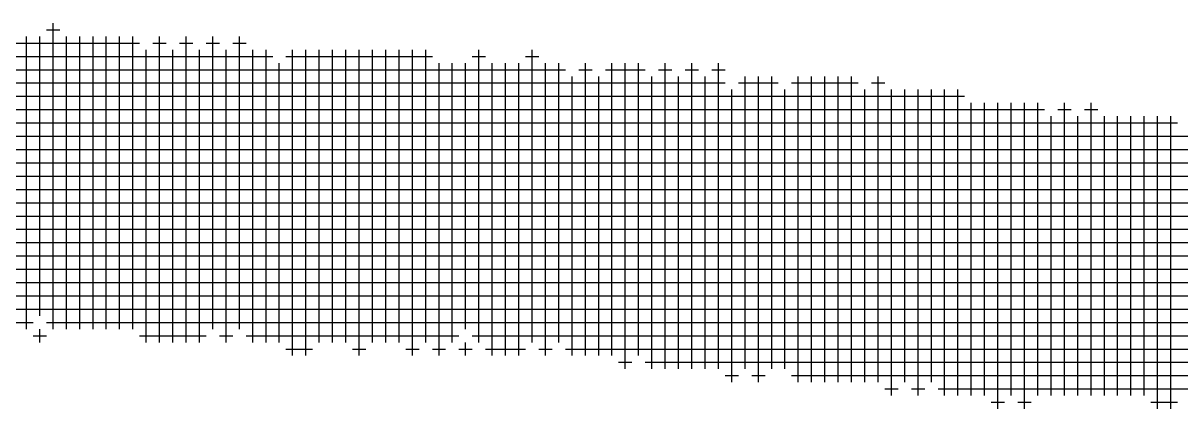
# Model space of a CAD drawing. Header units: feet. Extents: x 0 to 84100, y 0 to 59400.
# Drawn here: x 53863.2 to 53945.4, y 2856.8 to 2884.2 of the extents above; entities that cross this region are included whole.
import ezdxf

# ---------------------------------------------------------------- set-up
doc = ezdxf.new("R2010")
doc.units = ezdxf.units.FT
doc.header["$LTSCALE"] = 550
doc.header["$MEASUREMENT"] = 0
doc.layers.add('CX-MISC', color=2, linetype='CONTINUOUS')

# ---------------------------------------------------------------- blocks, each defined once
blk = doc.blocks.new('CXGLOGO-싸인3')
at = {"layer": 'CX-MISC'}
for p, q in [((505.547, 104.167, 1090.783), (505.547, 113.827, 1090.783)), ((504.707, 104.167, 1090.783), (504.707, 113.407, 1090.783)), ((505.127, 104.587, 1090.783), (505.127, 113.407, 1090.783)), ((505.337, 113.617, 1090.783), (505.757, 113.617, 1090.783)), ((505.967, 104.167, 1090.783), (505.967, 113.407, 1090.783)), ((506.387, 104.167, 1090.783), (506.387, 113.407, 1090.783)), ((506.807, 104.167, 1090.783), (506.807, 113.407, 1090.783)), ((507.227, 104.167, 1090.783), (507.227, 113.407, 1090.783)), ((507.647, 104.167, 1090.783), (507.647, 113.407, 1090.783)), ((508.067, 104.167, 1090.783), (508.067, 113.407, 1090.783)), ((508.907, 103.747, 1090.783), (508.907, 113.407, 1090.783)), ((509.747, 103.747, 1090.783), (509.747, 113.407, 1090.783)), ((510.587, 104.167, 1090.783), (510.587, 113.407, 1090.783)), ((511.427, 104.167, 1090.783), (511.427, 113.407, 1090.783)), ((496.097, 113.197, 1090.783), (508.277, 113.197, 1090.783)), ((508.487, 103.747, 1090.783), (508.487, 112.987, 1090.783)), ((508.697, 113.197, 1090.783), (509.117, 113.197, 1090.783)), ((509.327, 103.747, 1090.783), (509.327, 112.987, 1090.783)), ((509.537, 113.197, 1090.783), (509.957, 113.197, 1090.783)), ((510.167, 103.747, 1090.783), (510.167, 112.987, 1090.783)), ((510.377, 113.197, 1090.783), (510.797, 113.197, 1090.783)), ((511.007, 103.747, 1090.783), (511.007, 112.987, 1090.783)), ((511.217, 113.197, 1090.783), (511.637, 113.197, 1090.783)), ((511.847, 103.747, 1090.783), (511.847, 112.987, 1090.783)), ((512.267, 103.747, 1090.783), (512.267, 112.987, 1090.783)), ((513.107, 103.327, 1090.783), (513.107, 112.987, 1090.783)), ((513.527, 103.327, 1090.783), (513.527, 112.987, 1090.783)), ((513.947, 103.747, 1090.783), (513.947, 112.987, 1090.783)), ((514.367, 103.747, 1090.783), (514.367, 112.987, 1090.783)), ((514.787, 103.747, 1090.783), (514.787, 112.987, 1090.783)), ((515.207, 103.327, 1090.783), (515.207, 112.987, 1090.783)), ((515.627, 103.747, 1090.783), (515.627, 112.987, 1090.783)), ((516.047, 103.747, 1090.783), (516.047, 112.987, 1090.783)), ((516.467, 103.747, 1090.783), (516.467, 112.987, 1090.783)), ((516.887, 103.327, 1090.783), (516.887, 112.987, 1090.783)), ((517.307, 103.747, 1090.783), (517.307, 112.987, 1090.783)), ((518.987, 103.747, 1090.783), (518.987, 112.987, 1090.783)), ((520.667, 103.747, 1090.783), (520.667, 112.987, 1090.783)), ((466.697, 112.777, 1090.783), (512.477, 112.777, 1090.783)), ((512.687, 103.747, 1090.783), (512.687, 112.567, 1090.783)), ((512.897, 112.777, 1090.783), (517.517, 112.777, 1090.783)), ((517.727, 103.327, 1090.783), (517.727, 112.567, 1090.783)), ((518.147, 103.747, 1090.783), (518.147, 112.567, 1090.783)), ((518.567, 104.167, 1090.783), (518.567, 112.567, 1090.783)), ((518.777, 112.777, 1090.783), (519.197, 112.777, 1090.783)), ((519.407, 103.327, 1090.783), (519.407, 112.567, 1090.783)), ((519.827, 103.327, 1090.783), (519.827, 112.567, 1090.783)), ((520.247, 103.327, 1090.783), (520.247, 112.567, 1090.783)), ((520.457, 112.777, 1090.783), (520.877, 112.777, 1090.783)), ((521.087, 103.327, 1090.783), (521.087, 112.567, 1090.783)), ((521.507, 103.747, 1090.783), (521.507, 112.567, 1090.783)), ((522.347, 103.327, 1090.783), (522.347, 112.567, 1090.783)), ((523.187, 103.327, 1090.783), (523.187, 112.567, 1090.783)), ((523.607, 102.907, 1090.783), (523.607, 112.567, 1090.783)), ((524.027, 103.327, 1090.783), (524.027, 112.567, 1090.783)), ((524.867, 102.907, 1090.783), (524.867, 112.567, 1090.783)), ((525.707, 102.907, 1090.783), (525.707, 112.567, 1090.783)), ((526.547, 102.907, 1090.783), (526.547, 112.567, 1090.783)), ((462.077, 112.357, 1090.783), (521.717, 112.357, 1090.783)), ((522.137, 112.357, 1090.783), (522.557, 112.357, 1090.783)), ((522.977, 112.357, 1090.783), (524.237, 112.357, 1090.783)), ((524.657, 112.357, 1090.783), (525.077, 112.357, 1090.783)), ((525.497, 112.357, 1090.783), (525.917, 112.357, 1090.783)), ((526.337, 112.357, 1090.783), (526.757, 112.357, 1090.783)), ((449.897, 111.937, 1090.783), (526.757, 111.937, 1090.783)), ((521.927, 103.327, 1090.783), (521.927, 112.147, 1090.783)), ((522.767, 103.327, 1090.783), (522.767, 112.147, 1090.783)), ((524.447, 102.907, 1090.783), (524.447, 112.147, 1090.783)), ((525.287, 102.907, 1090.783), (525.287, 112.147, 1090.783)), ((526.127, 102.907, 1090.783), (526.127, 112.147, 1090.783)), ((527.177, 111.937, 1090.783), (528.437, 111.937, 1090.783)), ((527.387, 102.907, 1090.783), (527.387, 112.147, 1090.783)), ((527.807, 102.487, 1090.783), (527.807, 112.147, 1090.783)), ((528.227, 102.907, 1090.783), (528.227, 112.147, 1090.783)), ((528.857, 111.937, 1090.783), (530.957, 111.937, 1090.783)), ((529.067, 102.487, 1090.783), (529.067, 112.147, 1090.783)), ((529.487, 102.487, 1090.783), (529.487, 112.147, 1090.783)), ((529.907, 102.487, 1090.783), (529.907, 112.147, 1090.783)), ((530.327, 102.487, 1090.783), (530.327, 112.147, 1090.783)), ((530.747, 102.487, 1090.783), (530.747, 112.147, 1090.783)), ((531.377, 111.937, 1090.783), (531.797, 111.937, 1090.783)), ((531.587, 102.487, 1090.783), (531.587, 112.147, 1090.783)), ((451.157, 111.517, 1090.783), (534.317, 111.517, 1090.783)), ((526.967, 102.487, 1090.783), (526.967, 111.727, 1090.783)), ((528.647, 102.907, 1090.783), (528.647, 111.727, 1090.783)), ((531.167, 102.487, 1090.783), (531.167, 111.727, 1090.783)), ((532.007, 102.067, 1090.783), (532.007, 111.727, 1090.783)), ((532.427, 102.487, 1090.783), (532.427, 111.727, 1090.783)), ((532.847, 102.067, 1090.783), (532.847, 111.727, 1090.783)), ((533.267, 102.487, 1090.783), (533.267, 111.727, 1090.783)), ((533.687, 102.067, 1090.783), (533.687, 111.727, 1090.783)), ((534.107, 102.067, 1090.783), (534.107, 111.727, 1090.783)), ((440.237, 111.097, 1090.783), (536.837, 111.097, 1090.783)), ((534.527, 102.067, 1090.783), (534.527, 111.307, 1090.783)), ((534.947, 102.067, 1090.783), (534.947, 111.307, 1090.783)), ((535.367, 101.647, 1090.783), (535.367, 111.307, 1090.783)), ((535.787, 102.067, 1090.783), (535.787, 111.307, 1090.783)), ((536.207, 101.647, 1090.783), (536.207, 111.307, 1090.783)), ((536.627, 102.067, 1090.783), (536.627, 111.307, 1090.783)), ((537.257, 111.097, 1090.783), (537.677, 111.097, 1090.783)), ((537.467, 102.067, 1090.783), (537.467, 111.307, 1090.783)), ((538.097, 111.097, 1090.783), (538.517, 111.097, 1090.783)), ((538.307, 102.067, 1090.783), (538.307, 111.307, 1090.783)), ((537.047, 102.067, 1090.783), (537.047, 110.887, 1090.783)), ((537.887, 102.067, 1090.783), (537.887, 110.887, 1090.783)), ((538.727, 102.067, 1090.783), (538.727, 110.887, 1090.783)), ((539.147, 102.067, 1090.783), (539.147, 110.887, 1090.783)), ((539.567, 102.067, 1090.783), (539.567, 110.887, 1090.783)), ((539.987, 102.067, 1090.783), (539.987, 110.887, 1090.783)), ((540.407, 101.647, 1090.783), (540.407, 110.887, 1090.783)), ((540.827, 101.647, 1090.783), (540.827, 110.887, 1090.783)), ((426.377, 110.677, 1090.783), (541.037, 110.677, 1090.783)), ((423.017, 110.257, 1090.783), (543.557, 110.257, 1090.783)), ((422.177, 109.837, 1090.783), (545.237, 109.837, 1090.783)), ((415.457, 109.417, 1090.783), (548.597, 109.417, 1090.783)), ((412.097, 108.997, 1090.783), (550.277, 108.997, 1090.783)), ((407.897, 108.577, 1090.783), (551.537, 108.577, 1090.783)), ((407.477, 108.157, 1090.783), (553.637, 108.157, 1090.783)), ((402.857, 107.737, 1090.783), (554.477, 107.737, 1090.783)), ((402.017, 107.317, 1090.783), (556.157, 107.317, 1090.783)), ((407.477, 106.897, 1090.783), (557.417, 106.897, 1090.783)), ((392.357, 106.477, 1090.783), (558.677, 106.477, 1090.783)), ((391.097, 106.057, 1090.783), (559.097, 106.057, 1090.783)), ((386.897, 105.637, 1090.783), (560.357, 105.637, 1090.783)), ((382.697, 105.217, 1090.783), (561.197, 105.217, 1090.783)), ((496.517, 104.797, 1090.783), (562.037, 104.797, 1090.783)), ((503.237, 104.377, 1090.783), (504.917, 104.377, 1090.783)), ((505.127, 103.747, 1090.783), (505.127, 104.167, 1090.783)), ((505.337, 104.377, 1090.783), (562.877, 104.377, 1090.783)), ((504.917, 103.957, 1090.783), (505.337, 103.957, 1090.783)), ((508.277, 103.957, 1090.783), (510.377, 103.957, 1090.783)), ((510.797, 103.957, 1090.783), (511.217, 103.957, 1090.783)), ((511.637, 103.957, 1090.783), (518.357, 103.957, 1090.783)), ((518.777, 103.957, 1090.783), (564.137, 103.957, 1090.783)), ((512.897, 103.537, 1090.783), (513.737, 103.537, 1090.783)), ((514.997, 103.537, 1090.783), (515.417, 103.537, 1090.783)), ((516.677, 103.537, 1090.783), (517.097, 103.537, 1090.783)), ((517.517, 103.537, 1090.783), (517.937, 103.537, 1090.783)), ((518.357, 103.537, 1090.783), (518.777, 103.537, 1090.783)), ((518.567, 103.327, 1090.783), (518.567, 103.747, 1090.783)), ((519.197, 103.537, 1090.783), (520.457, 103.537, 1090.783)), ((520.877, 103.537, 1090.783), (521.297, 103.537, 1090.783)), ((521.717, 103.537, 1090.783), (564.977, 103.537, 1090.783)), ((523.397, 103.117, 1090.783), (523.817, 103.117, 1090.783)), ((524.237, 103.117, 1090.783), (566.237, 103.117, 1090.783)), ((526.757, 102.697, 1090.783), (527.177, 102.697, 1090.783)), ((527.597, 102.697, 1090.783), (528.017, 102.697, 1090.783)), ((528.857, 102.697, 1090.783), (567.077, 102.697, 1090.783)), ((531.797, 102.277, 1090.783), (532.217, 102.277, 1090.783)), ((532.637, 102.277, 1090.783), (533.057, 102.277, 1090.783)), ((533.477, 102.277, 1090.783), (567.917, 102.277, 1090.783)), ((535.157, 101.857, 1090.783), (535.577, 101.857, 1090.783)), ((535.997, 101.857, 1090.783), (536.417, 101.857, 1090.783)), ((540.197, 101.857, 1090.783), (541.037, 101.857, 1090.783))]:
    blk.add_line(p, q, dxfattribs=at)

msp = doc.modelspace()

# ---------------------------------------------------------------- block references
at = {"layer": 'CX-MISC', "color": 7, "xscale": 2.250000002095476, "yscale": 2.250000002095476, "zscale": 2.250000002095476}
msp.add_blockref('CXGLOGO-싸인3', (52727.819, 2628.084), dxfattribs=at)

doc.saveas('drawing.dxf')
